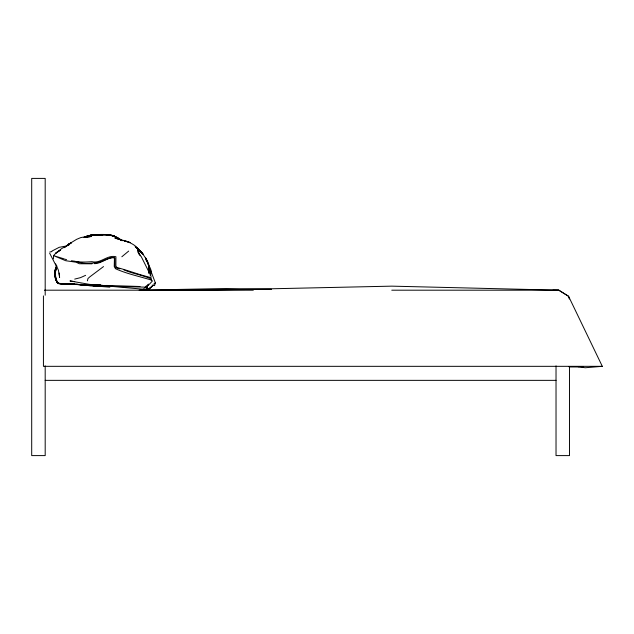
<?xml version="1.0" encoding="UTF-8"?>
<svg xmlns="http://www.w3.org/2000/svg" width="634" height="634" viewBox="0 0 634 634"><rect width="100%" height="100%" fill="white"/><g stroke="black" fill="none" stroke-linecap="round" stroke-linejoin="round"><path stroke-width="0.95" d="M55.855 277.684L55.776 279.507L57.337 281.908L56.061 279.856L56.006 278.255M53.399 258.846L53.557 255.637L56.434 252.522L60.499 250.113L55.657 253.323L61.775 248.512L69.748 244.312L67.545 245.683M151.003 270.258L150.337 275.536M150.852 271.97L150.71 273.523L150.955 271.812M55.887 267.96L55.538 271.55L56.283 267.223C54.873 272.01 54.191 277.367 56.997 281.837M148.776 272.818L148.95 266.866L148.713 272.889M55.324 268.974C54.342 273.833 54.255 284.135 61.205 283.588M148.641 272.937L149.038 270.353L149.03 271.138C150.068 266.367 148.102 261.771 145.543 257.848L146.248 259.124L141.945 252.681L135.945 247.22M150.456 275.79L151.154 272.335M148.728 271.376L149.299 266.668L148.649 268.19M87.397 280.87L87.96 278.532L89.83 276.852L103.524 266.573M56.775 265.797L54.952 273.904L55.221 275.227L54.873 271.146L55.744 268.222L54.849 272.049L54.873 271.146L56.101 279.309M150.282 275.402L150.638 274.094M150.448 269.862L155.338 282.819L154.569 285.617L152.215 285.118M148.348 284.072L146.264 289.516L145.02 288.993L144.314 289.35M119.866 268.871L115.84 267.722L114.825 266.367L114.802 258.006L114.16 257.523C107.336 257.127 101.812 263.007 94.926 262.809L94.624 263.681C101.488 263.467 106.821 257.776 113.621 257.602L114.437 258.727L114.239 266.446L115.467 268.697C126.745 273.825 139.623 276.44 151.494 280.109L152.422 280.957L149.458 284.183L144.829 287.693L145.654 287.004M148.071 284.642L146.62 288.716L147.342 288.494M146.137 286.283L146.367 285.704M64.565 247.664L68.741 243.931L71.594 242.743L68.1 244.542L76.563 239.367L80.732 237.615L84.259 236.926L91.653 236.482L89.568 236.656L90.123 236.601M150.868 287.487L152.96 285.451L147.453 289.96L150.868 287.487L148.245 289.659L89.782 284.42L69.954 280.933L74.749 281.591M128.686 251.088L121.839 256.77M153.697 284.206L155.338 282.819M52.012 251.032L59.247 247.3L66.657 245.968M85.606 275.338L80.518 277.637L74.693 279.103M84.171 237.512L88.586 235.666L94.981 234.738L90.725 235.135L87.508 235.991L91.787 235.008L86.272 236.815L89.109 235.721M85.091 237.053C96.328 234.081 111.061 232.242 120.935 240.135M84.623 237.251L87.54 235.848L84.813 237.156M84.694 237.251L88.586 235.666L102.882 235.04L98.912 234.976L110.482 235.38L115.467 236.601L112.622 235.547L115.182 236.633M143.125 289.128L143.958 288.89M84.068 237.536L91.027 236.403L84.821 237.29M94.926 262.809C89.022 263.57 82.579 264.006 77.031 261.477M90.725 235.135C101.432 234.176 113.478 232.979 122.116 240.777M51.861 251.603L49.801 252.015M162.526 290.19L239.779 289.476L391.772 286.148L558.8 290.19L568.579 296.292L602.3 366.325L585.198 367.752L578.049 366.682M100.457 284.888L89.782 284.42M86.161 284.714L80.375 284.373L90.876 285.95L144.869 287.123M92.968 286.013L115.19 286.465M552.872 290.237L558.8 290.19L568.579 296.292L569.308 299.034M44.412 290.19L253.307 290.19M391.772 290.19L558.8 290.19M602.3 366.325L43.429 366.325L43.429 295.904M569.237 366.682L579.104 366.682M568.864 366.801L583.415 366.801M45.188 380.352L556.026 380.352M106.488 285.435L140.027 286.497M244.716 289.54L139.171 290.19L226.251 288.525L271.574 289.31M109.84 287.178L95.742 286.021M59.564 283.778L106.425 285.91L99.704 284.999M60.175 283.707L106.425 285.91L57.916 283.58L56.886 281.425L57.829 283.461M61.855 283.731L72.514 284.254M74.447 284.349L106.425 285.91L90.987 284.999M60.698 283.62L57.773 283.469L56.378 280.165M62.639 283.715L106.425 285.91L76.769 284.333M63.17 283.691L106.425 285.91L57.781 283.509L56.394 280.212M60.761 283.533L58.819 283.43L57.012 281.908L55.752 279.832L55.118 275.774C55.538 278.722 56.18 282.534 59.43 283.612M64.644 283.731L74.36 284.238M76.223 284.341L86.993 284.896M88.887 284.999L106.425 285.91L89.006 284.999M64.811 283.723L72.553 284.127M76.421 284.333L86.097 284.84M60.951 283.485L57.987 283.327L56.846 281.599L57.916 283.58L57.02 281.67M64.906 283.699L74.788 284.222M83.95 284.595L86.882 284.769M81.128 284.373L86.961 284.729M66.483 283.834L69.32 284.08M73.552 261.002C79.567 262.444 85.772 262.135 91.906 261.668C100.481 263.982 107.328 254.503 115.919 256.73L115.895 265.955L116.918 267.508C128.393 270.472 139.528 274.95 151.074 277.605L151.494 280.109L150.115 278.461C141.525 274.863 132.244 273.595 123.733 269.759M71.317 260.772L72.807 260.923M61.332 283.675L61.902 283.755M65.017 259.203L66.602 259.686M64.232 258.91L53.557 255.637L65.714 260.717L76.017 262.207L79.385 263.744L92.049 263.807L91.605 263.364M117.94 239.145L114.809 237.924C123.963 240.872 134.535 242.125 139.9 251.302L136.413 247.498L142.008 253.124L135.169 246.571L135.787 247.086M116.03 236.997L112.59 235.373L120.555 239.914M120.476 239.834L117.314 237.861L120.959 240.183M141.636 252.34L139.678 250.81L143.268 254.329L139.987 251.001M57.012 281.908L55.982 280.022M136.77 247.862L139.211 250.343M145.947 259.401L147.865 262.841M147.072 261.145L146.082 259.75L150.86 269.505M148.824 266.637L149.711 267.92L148.721 266.312M55.958 265.456L49.65 253.204M138.997 254.012L138.069 252.324L141.279 256.683L151.185 276.448M148.594 265.004L148.007 263.736L148.356 264.727M140.193 255.764L137.618 250.295L139.52 254.717M55.633 263.855L58.447 270.314L59.596 277.399L59.176 273.024M55.824 266.652L56.069 268.475M569.514 366.468L569.514 455.6L556.026 455.6L556.026 365.858M45.188 295.222L45.188 178.4L31.7 178.4L31.7 455.6L45.188 455.6L45.188 365.858M126.546 241.277L124.113 240.952L130.287 242.584L126.546 241.277M112.424 235.444L109.508 234.691L114.477 236.228L112.424 235.444M140.78 251.991L139.456 250.81L140.78 251.991M138.299 249.558L137.071 248.362L138.299 249.558"/></g></svg>
